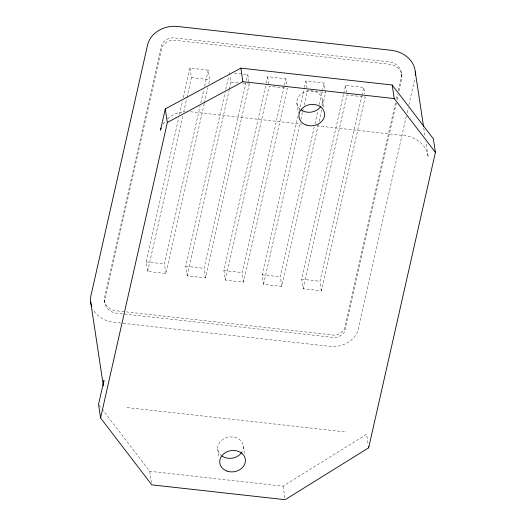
<?xml version="1.0" encoding="UTF-8"?>
<svg xmlns="http://www.w3.org/2000/svg" width="526" height="526" viewBox="0 0 526 526"><rect width="100%" height="100%" fill="white"/><g stroke="black" fill="none" stroke-linecap="round" stroke-linejoin="round"><path stroke-width="0.39" stroke-dasharray="2.63 1.97" d="M204.239 103.701L165.881 273.474L147.635 271.442L146.189 261.876L178.755 117.732M179.478 114.53L182.555 100.92M183.278 97.711L189.971 68.084L208.217 70.116L209.664 79.676L208.579 84.482M147.635 271.442L182.916 115.286M183.64 112.077L186.717 98.467M186.894 97.665L191.418 77.644L189.971 68.084M165.881 273.474L164.434 263.914L200.077 106.153M200.8 102.951L203.878 89.335M204.601 86.132L208.217 70.116M204.417 102.899L207.855 87.684M234.313 73.022L247.799 74.528L249.245 84.088L205.456 277.879L187.21 275.848L185.763 266.287L225.029 92.51M225.753 89.308L228.646 76.494M187.21 275.848L229.185 90.064M229.369 89.262L230.999 82.056L230.033 75.678M205.456 277.879L204.009 268.319L247.799 74.528M225.345 280.095L269.134 86.303L287.38 88.335L243.591 282.133L225.345 280.095L223.898 270.535L266.057 83.95M266.241 83.147L267.688 76.743L285.934 78.775L287.137 86.744M243.591 282.133L242.144 272.567L284.303 85.981M284.487 85.179L285.934 78.775M318.355 124.623L281.805 286.387L263.559 284.356L262.112 274.796L297.94 116.233M299.024 111.427L304.271 88.204M304.449 87.401L305.902 80.997L324.147 83.029L325.594 92.596L322.517 106.206M263.559 284.356L300.109 122.591M300.833 119.389L302.463 112.183M302.641 111.38L303.364 108.178M304.087 104.976L307.348 90.557L325.594 92.596M281.805 286.387L280.358 276.827L314.193 127.075M314.916 123.873L317.816 111.058M319.262 104.654L324.147 83.029M319.078 121.421L321.794 109.408M303.18 288.767L346.969 94.976L365.215 97.008L321.425 290.799L303.18 288.767L301.733 279.207L343.531 94.22M343.715 93.418L345.523 85.409L363.768 87.447L364.728 93.819M321.425 290.799L319.979 281.239L361.776 96.251M361.96 95.456L363.768 87.447M395.46 102.925L344.28 329.329A12.512 10.349 -8.6 0 1 334.707 335.207L114.74 310.59A15.234 12.598 -8.6 0 1 104.345 298.354L161.528 45.144A11.927 9.862 -8.6 0 1 173.488 37.8L390.358 61.989A16.411 13.577 -8.6 0 1 401.562 75.179L398.169 90.932M396.367 98.927L397.452 94.128M396.367 102.918L344.642 331.722A12.512 10.349 -8.6 0 1 335.069 337.6L115.102 312.983A15.234 12.598 -8.6 0 1 104.707 300.74L161.89 47.531A11.927 9.862 -8.6 0 1 173.85 40.193L390.719 64.382A16.411 13.577 -8.6 0 1 401.923 77.572L398.892 91.721M397.091 99.716L398.169 94.923M406.342 116.088L357.509 332.202A26.333 21.776 -8.6 0 1 333.747 346.785L121.44 323.135M407.065 112.886L408.15 108.086M408.873 104.884L414.843 78.466M163.007 124.143L165.762 120.513M167.446 118.876C172.265 114.517 178.695 112.058 185.159 111.67M102.011 408.958L149.746 471.296L283.087 486.155L366.609 434.272L368.174 444.634M191.418 77.644L209.664 79.676M230.999 82.056L238.14 82.852M242.894 83.378L249.245 84.088M190.504 111.749L302.016 124.169M316.665 125.806L403.758 135.504C415.323 136.543 427.112 144.946 428.184 157.169L425.85 141.737M146.189 261.876L164.434 263.914M185.763 266.287L204.009 268.319M223.898 270.535L242.144 272.567M262.112 274.796L280.358 276.827M301.733 279.207L319.979 281.239M120.625 323.043L114.089 322.32A29.068 24.045 -8.6 0 1 92.832 309.032M126.983 407.578L346.641 432.05M99.026 405.059L101.511 408.308M423.765 127.936L425.113 136.865M401.542 73.397L401.903 75.79M345.523 85.409L346.726 93.378M322.53 100.164L323.733 108.132M305.902 80.997L307.105 88.966M296.888 102.951L298.452 113.307M267.688 76.743L268.891 84.712M229.553 72.496L229.915 74.883M283.087 486.155L284.895 498.109M243.354 446.239L244.675 455.003M217.705 449.02L219.033 457.791M149.746 471.296L151.435 482.454M104.365 300.004L104.727 302.397M222.13 456.134A12.907 10.671 -8.6 0 1 220.098 441.86A12.907 10.671 -8.6 0 1 237.108 438.119A12.907 10.671 -8.6 0 1 242.111 451.742M300.109 109.138A12.907 10.671 -8.6 0 1 299.971 95.022A12.907 10.671 -8.6 0 1 316.764 92.274A12.907 10.671 -8.6 0 1 321.287 105.667"/><path stroke-width="0.79" d="M103.596 382.816L103.944 380.456L98.526 404.409L100.578 417.96L151.797 484.847L285.131 499.7L368.66 447.823L435.416 152.349L433.365 138.805L392.172 85.002L240.836 68.143L165.289 108.941L160.489 130.172L161.12 128.107M100.578 417.96L167.334 122.486L165.289 108.941M167.334 122.486L242.887 81.688L394.217 98.553L435.416 152.349M415.29 71.904L423.515 126.312M392.172 85.002L394.217 98.553M368.417 446.226L368.66 447.823M240.836 68.143L242.887 81.688M90.617 301.497L103.385 385.952M241.717 452.38A12.907 10.671 -8.6 0 1 222.13 456.134M415.323 75.185A30.245 25.018 -8.6 0 0 390.864 50.24L177.61 26.484A25.761 21.303 -8.6 0 0 147.596 44.907L91.044 295.191A29.068 24.045 -8.6 0 0 91.143 304.6M320.899 106.305A12.907 10.671 -8.6 0 1 301.313 110.066M91.853 306.855A29.068 24.045 -8.6 0 1 91.346 305.356M226.989 471.086A12.907 10.671 -8.6 0 0 245.399 459.783A12.907 10.671 -8.6 0 0 225.345 452.662A12.907 10.671 -8.6 0 0 226.989 471.086M306.165 125.01A12.907 10.671 -8.6 0 0 324.581 113.708A12.907 10.671 -8.6 0 0 304.521 106.587A12.907 10.671 -8.6 0 0 306.165 125.01"/></g></svg>
